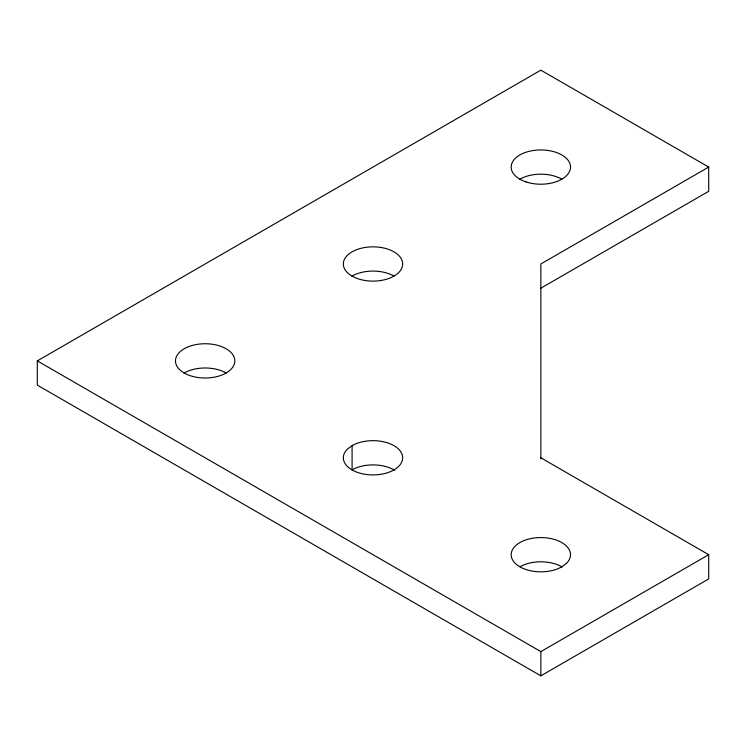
<?xml version="1.0" encoding="UTF-8"?>
<svg xmlns="http://www.w3.org/2000/svg" width="746" height="746" viewBox="0 0 746 746"><rect width="100%" height="100%" fill="white"/><g stroke="black" fill="none" stroke-linecap="round" stroke-linejoin="round"><path stroke-width="1.12" d="M540.85 457.792L708.7 554.698L708.7 578.924L540.85 675.839L37.3 385.113L37.3 360.887L540.85 70.161L708.7 167.076L708.7 191.302L540.85 288.208M708.7 167.076L540.85 263.981L540.85 458.809M37.3 360.887L540.85 651.612L708.7 554.698M540.85 651.612L540.85 675.839M352.093 445.726L352.093 469.952L352.709 469.523A29.672 17.13 0 0 1 394.653 470.306M519.869 179.189A29.672 17.13 0 0 1 561.831 179.189M184.169 373A29.672 17.13 0 0 0 233.815 365.316A29.672 17.13 0 0 0 197.466 344.335A29.672 17.13 0 0 0 184.169 373A29.672 17.13 0 0 1 226.131 373M352.019 276.095A29.672 17.13 0 0 0 401.665 268.411A29.672 17.13 0 0 0 365.316 247.43A29.672 17.13 0 0 0 352.019 276.095A29.672 17.13 0 0 1 393.981 276.095M520.167 566.643A29.672 17.13 0 0 1 562.12 566.988M566.335 563.472L561.533 566.979A29.672 17.13 0 0 1 512.828 560.339A29.672 17.13 0 0 1 543.853 537.661A29.672 17.13 0 0 1 566.335 563.472M352.709 445.297L347.804 448.747A29.672 17.13 0 0 0 369.457 474.801A29.672 17.13 0 0 0 401.199 452.458A29.672 17.13 0 0 0 352.709 445.297M526.014 181.912A29.672 17.13 0 0 0 570.522 167.076A29.672 17.13 0 0 0 526.014 152.24A29.672 17.13 0 0 0 526.014 181.912"/></g></svg>
